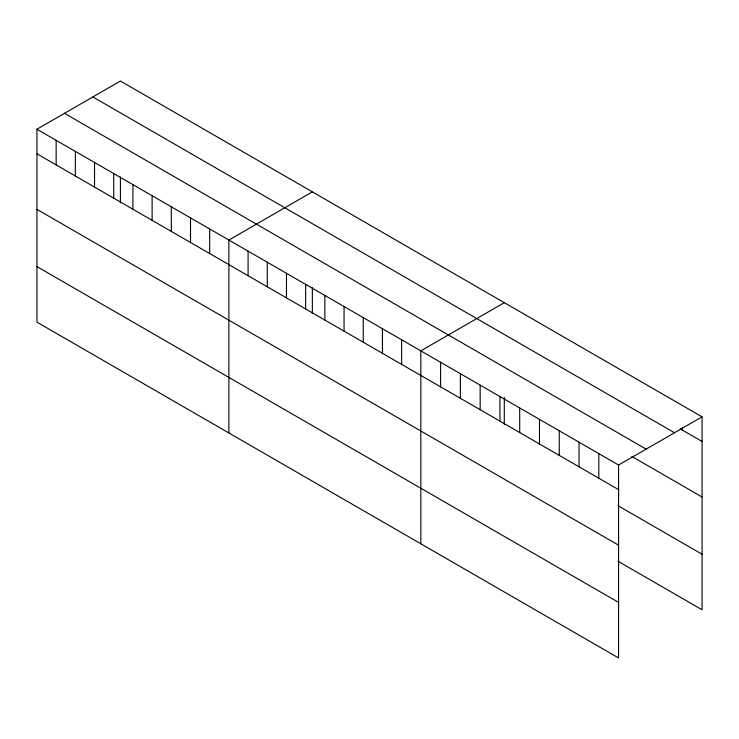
<?xml version="1.0" encoding="UTF-8"?>
<svg xmlns="http://www.w3.org/2000/svg" width="739" height="739" viewBox="0 0 739 739"><rect width="100%" height="100%" fill="white"/><g stroke="black" fill="none" stroke-linecap="round" stroke-linejoin="round"><path stroke-width="1.11" d="M36.95 129.233L618.58 465.034L618.58 657.959L36.95 322.158L36.95 129.233L120.42 81.041L702.05 416.842L702.05 609.767L618.007 561.243M312.357 191.854L228.887 240.046L228.887 432.971M504.294 302.676L420.824 350.859L420.824 543.784M618.58 465.034L702.05 416.842M680.296 428.869L702.05 441.432M92.874 96.948L674.504 432.749M64.496 113.326L646.126 449.127M631.845 456.453L702.05 496.987M36.95 153.823L618.58 489.624M618.007 505.698L702.05 554.222M36.95 209.368L618.58 545.17M36.95 266.603L618.58 602.405M682.273 427.779L682.273 430.015M598.812 453.617L598.812 478.207M579.034 442.199L579.034 466.789M559.257 430.782L559.257 455.372M539.479 419.364L539.479 443.954M519.702 407.946L519.702 432.537M504.294 397.397L504.294 424.334M499.934 396.529L499.934 421.119M480.156 385.111L480.156 409.702M460.379 373.694L460.379 398.284M440.601 362.276L440.601 386.866M401.637 339.783L401.637 364.364M382.442 328.698L382.442 353.288M363.246 317.613L363.246 342.203M344.051 306.537L344.051 331.127M324.855 295.452L324.855 320.042M312.357 287.711L312.357 313.521M305.669 284.367L305.669 308.957M286.473 273.291L286.473 297.882M267.278 262.206L267.278 286.797M248.082 251.131L248.082 275.712M209.691 228.961L209.691 253.551M190.505 217.885L190.505 242.475M171.309 206.8L171.309 231.39M152.114 195.724L152.114 220.305M132.918 184.639L132.918 209.229M120.42 176.889L120.42 202.708M113.723 173.554L113.723 198.144M94.527 162.478L94.527 187.059M75.341 151.393L75.341 175.984M56.146 140.308L56.146 164.899"/></g></svg>
